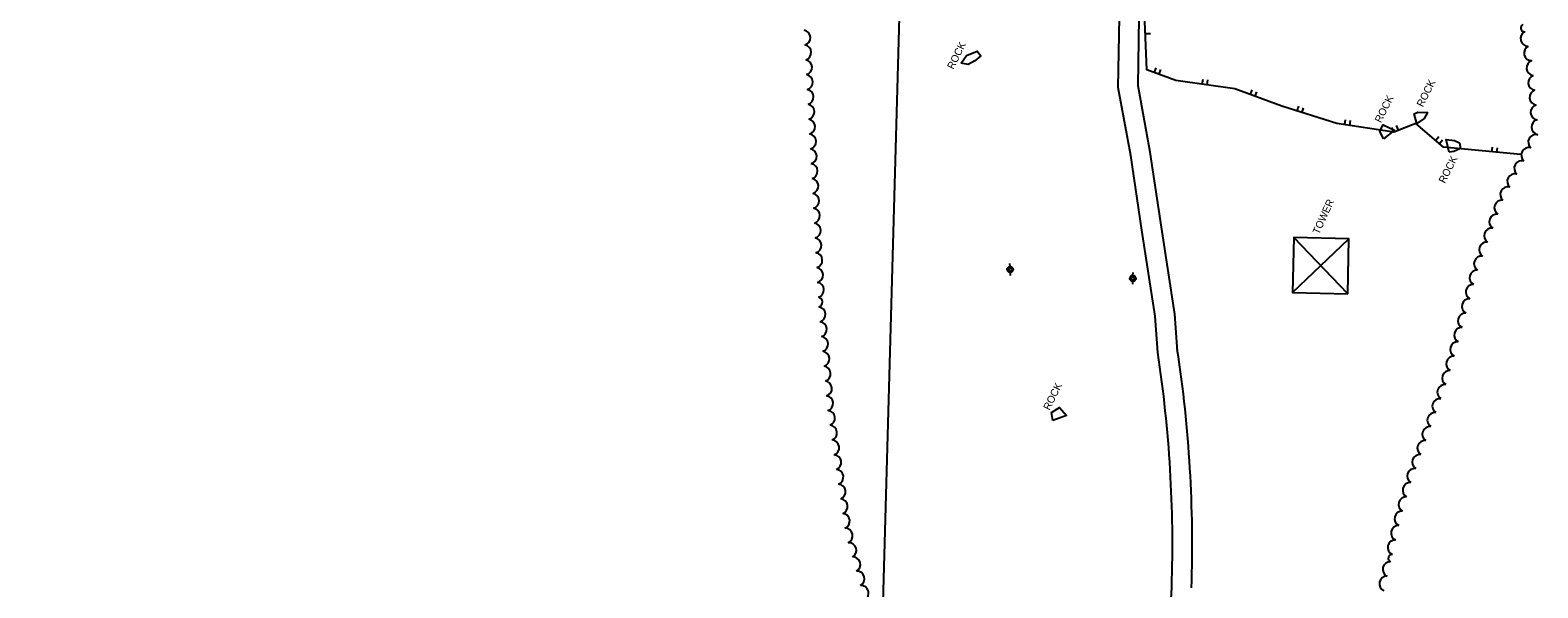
# Model space of a CAD drawing. Extents: x 0 to 9328, y -1540 to 7782.
# Drawn here: x 6568 to 7177, y 4968 to 5194 of the extents above; entities that cross this region are included whole.
import ezdxf

# ---------------------------------------------------------------- set-up
doc = ezdxf.new("R2010")
doc.units = 0
for name, color, linetype in [('Level 1', 7, 'Continuous'), ('Level 12', 7, 'Continuous'), ('Level 14', 7, 'Continuous'), ('Level 3', 7, 'Continuous'), ('Level 5', 7, 'Continuous'), ('Level 7', 7, 'Continuous')]:
    doc.layers.add(name, color=color, linetype=linetype)

msp = doc.modelspace()

# ---------------------------------------------------------------- linework, layer by layer
at = {"layer": 'Level 12'}
for p, q in [((7077.94, 5087.55), (7100.69, 5109.32)), ((7100.24, 5087.1), (7078.39, 5109.77)), ((6963.91, 5098.06), (6963.88, 5099.26)), ((6963.99, 5095.66), (6964.02, 5094.46)), ((7013.52, 5094.51), (7013.59, 5095.71)), ((7013.39, 5092.12), (7013.32, 5090.92))]:
    msp.add_line(p, q, dxfattribs=at)
msp.add_lwpolyline([(7100.24, 5087.1), (7100.69, 5109.32), (7078.39, 5109.77), (7077.94, 5087.55)], close=True, dxfattribs=at)
for centre, radius in [((6963.96, 5096.87), 1.2), ((6963.96, 5096.87), 0.6), ((7013.47, 5093.32), 1.2), ((7013.47, 5093.32), 0.6)]:
    msp.add_circle(centre, radius, dxfattribs=at)
at = {"layer": 'Level 14'}
msp.add_lwpolyline([(6960.21, 6670.36), (6898.53, 4460.59), (6647.61, 4588.45), (5801.86, 6063.44), (6597.28, 6962.96)], close=True, dxfattribs=at)
at = {"layer": 'Level 3'}
for points in [[(7023.52, 5063.35), (7022.52, 5078.02), (7017.16, 5112.81), (7012.61, 5142.93), (7007.59, 5170.4), (7008.03, 5198.85), (7009.5, 5231.39), (7010.03, 5251.96), (7008.94, 5282.01), (7004.62, 5319.93), (7002.65, 5347.97), (7003.65, 5378.98), (7003.86, 5401.08), (7002.46, 5419.48), (6997.21, 5436.9), (6986.89, 5461.8), (6972.94, 5490.7)], [(7031.5, 5063.9), (7030.47, 5078.91), (7025.07, 5114.01), (7020.5, 5144.25), (7015.6, 5171.07), (7016.02, 5198.6), (7017.5, 5231.11), (7018.04, 5252), (7016.93, 5282.61), (7012.59, 5320.66), (7010.66, 5348.12), (7011.65, 5378.82), (7011.86, 5401.34), (7010.37, 5420.95), (7004.76, 5439.6), (6994.19, 5465.07), (6980.23, 5494.01)], [(7016.44, 4793.78), (7018.06, 4816.59), (7021.75, 4860.79), (7026.5, 4918.55), (7029.19, 4968.69)]]:
    msp.add_lwpolyline(points, dxfattribs=at)
for radius, start in [(511.71, 358.10944), (519.71, 358.10036)]:
    msp.add_arc((6517.75, 4985.57), radius, start, 8.74263, dxfattribs=at)
at = {"layer": 'Level 5'}
for points in [[(6944.18, 5180.19), (6946.34, 5183.32), (6950.6, 5185.1), (6952.13, 5183.17), (6949.64, 5181.16), (6947.07, 5179.63)], [(7128.05, 5155.8), (7127, 5159.82), (7128.53, 5160.46), (7132.39, 5160.23), (7131.02, 5157.9)], [(7114.65, 5149.68), (7113.11, 5152.81), (7114.56, 5155.3), (7119.14, 5153.22)], [(7141.09, 5144.25), (7139.96, 5149.39), (7143.25, 5148.92), (7145.34, 5148.04), (7145.67, 5145.79), (7143.02, 5144.5)], [(6981.25, 5035.88), (6980.63, 5039.19), (6983.94, 5041.16), (6986.74, 5037.94)]]:
    msp.add_lwpolyline(points, close=True, dxfattribs=at)
at = {"layer": 'Level 7'}
for p, q in [((7018.55, 5192.16), (7020.55, 5192.24)), ((7022.18, 5176.39), (7022.85, 5178.27)), ((7024.06, 5175.71), (7024.74, 5177.59)), ((7041.51, 5171.73), (7041.8, 5173.71)), ((7043.49, 5171.44), (7043.78, 5173.42)), ((7060.97, 5167.52), (7061.67, 5169.39)), ((7062.85, 5166.83), (7063.54, 5168.7)), ((7079.84, 5160.9), (7080.44, 5162.81)), ((7081.75, 5160.3), (7082.35, 5162.21)), ((7099.03, 5155.4), (7099.33, 5157.37)), ((7101.01, 5155.09), (7101.31, 5157.07)), ((7118.78, 5152.4), (7118.05, 5154.26)), ((7120.64, 5153.12), (7119.92, 5154.99)), ((7135.69, 5149.07), (7136.98, 5150.59)), ((7137.21, 5147.78), (7138.51, 5149.3)), ((7158.34, 5144.35), (7158.64, 5146.32)), ((7160.32, 5144.04), (7160.62, 5146.02))]:
    msp.add_line(p, q, dxfattribs=at)
msp.add_lwpolyline([(7170, 5143.3), (7138.85, 5146.33), (7127.66, 5155.81), (7118.74, 5152.34), (7095.82, 5155.85), (7073.61, 5162.82), (7054.7, 5169.79), (7030.89, 5173.21), (7019.07, 5177.46), (7018.07, 5203.68)], dxfattribs=at)
for centre, radius, start, end in [((6880.29, 5190.52), 3.07, 285.73996, 80.37919), ((7172.99, 5190.12), 3.08, 116.30911, 270.94835), ((7171.6, 5194.41), 1.53, 116.30911, 270.94835), ((6880.61, 5184.53), 3.08, 285.73996, 80.37919), ((7174.4, 5184.29), 3.07, 116.30911, 270.94835), ((6880.93, 5178.54), 3.07, 285.73996, 80.37919), ((7175.45, 5178.31), 3.08, 108.91652, 263.55576), ((6881.25, 5172.54), 3.08, 285.73996, 80.37919), ((7176.1, 5172.34), 3.08, 108.9075, 263.54674), ((6881.57, 5166.55), 3.07, 285.73996, 80.37919), ((7176.67, 5166.35), 3.07, 107.41664, 262.05588), ((6881.89, 5160.56), 3.07, 285.73996, 80.37919), ((7177.09, 5160.35), 3.07, 105.91956, 260.55879), ((6882.21, 5154.57), 3.07, 285.73996, 80.37919), ((7177.43, 5154.36), 3.08, 105.91956, 260.55879), ((6882.53, 5148.58), 3.08, 285.73996, 80.37919), ((7176.11, 5148.36), 3.07, 74.64826, 229.2875), ((6882.85, 5142.59), 3.07, 285.73996, 80.37919), ((7173.29, 5143.06), 3.08, 74.62231, 229.26155), ((6883.17, 5136.59), 3.08, 285.73996, 80.37919), ((7167.65, 5132.48), 3.08, 74.61415, 229.25338), ((7170.47, 5137.77), 3.07, 74.61824, 229.25747), ((6883.49, 5130.6), 3.07, 285.73996, 80.37919), ((7164.82, 5127.18), 3.07, 74.61415, 229.25338), ((6883.81, 5124.61), 3.07, 285.73996, 80.37919), ((7162.43, 5121.8), 3.08, 82.71176, 237.35099), ((6884.13, 5118.62), 3.08, 285.73996, 80.37919), ((7160.38, 5116.16), 3.07, 82.71778, 237.35701), ((6884.45, 5112.63), 3.08, 285.73996, 80.37919), ((7158.33, 5110.52), 3.07, 82.71778, 237.35701), ((6884.77, 5106.64), 3.07, 285.73996, 80.37919), ((7156.28, 5104.88), 3.07, 82.71778, 237.35701), ((6885.09, 5100.65), 3.07, 285.73996, 80.37919), ((7154.23, 5099.24), 3.08, 82.71778, 237.35701), ((6885.41, 5094.65), 3.08, 285.73996, 80.37919), ((7152.44, 5093.58), 3.07, 87.58575, 242.22499), ((6885.73, 5088.66), 3.07, 285.73996, 80.37919), ((7150.88, 5087.79), 3.07, 87.58933, 242.22856), ((6886.23, 5083.72), 2.01, 285.73996, 80.37919), ((6886.36, 5078.73), 3.08, 287.6635, 82.30274), ((7149.32, 5082), 3.07, 87.58933, 242.22856), ((6886.89, 5072.75), 3.08, 287.6635, 82.30274), ((7147.76, 5076.2), 3.08, 87.58933, 242.22857), ((6887.41, 5066.78), 3.07, 287.6635, 82.30274), ((7146.19, 5070.41), 3.07, 87.58933, 242.22857), ((6887.93, 5060.8), 3.08, 287.6635, 82.30274), ((7144.62, 5064.62), 3.07, 87.36839, 242.00763), ((6888.45, 5054.82), 3.08, 287.6635, 82.30274), ((7143.04, 5058.83), 3.08, 87.36823, 242.00747), ((6888.97, 5048.84), 3.08, 287.6635, 82.30274), ((7139.41, 5047.34), 3.08, 82.98482, 237.62405), ((7141.33, 5053.05), 3.07, 85.17813, 239.81736), ((6889.49, 5042.87), 3.07, 287.6635, 82.30274), ((7137.39, 5041.69), 3.07, 82.98482, 237.62405), ((6890.18, 5036.87), 3.08, 290.75436, 85.39359), ((7135.37, 5036.04), 3.07, 82.98482, 237.62405), ((6891.03, 5030.93), 3.07, 290.91515, 85.55439), ((7133.35, 5030.4), 3.08, 82.98482, 237.62405), ((6891.89, 5024.99), 3.07, 290.91515, 85.55439), ((7131.33, 5024.75), 3.07, 82.98482, 237.62405), ((6892.75, 5019.05), 3.07, 290.91515, 85.55439), ((7129.3, 5019.1), 3.08, 82.98482, 237.62405), ((6893.61, 5013.12), 3.07, 290.91515, 85.55439), ((7127.28, 5013.45), 3.08, 82.98482, 237.62405), ((6894.47, 5007.18), 3.07, 290.91515, 85.55439), ((7125.45, 5007.78), 3.08, 86.4775, 241.11674), ((6895.33, 5001.24), 3.07, 290.91515, 85.55439), ((7123.77, 5002.02), 3.07, 86.47893, 241.11817), ((6896.18, 4995.3), 3.07, 290.91515, 85.55439), ((7122.19, 4996.26), 3.08, 88.11636, 242.7556), ((6897.3, 4989.35), 3.07, 295.64601, 90.28524), ((7120.76, 4990.45), 3.07, 89.75514, 244.39437), ((6898.81, 4983.51), 3.08, 298.75112, 93.39035), ((7119.42, 4984.6), 3.08, 89.75514, 244.39437), ((6900.47, 4977.75), 3.07, 298.75112, 93.39035), ((7117.41, 4975.83), 3.08, 89.75514, 244.39437), ((7118.09, 4980.29), 1.54, 89.75514, 244.39437), ((6902.13, 4971.98), 3.08, 298.75112, 93.39035), ((7116.07, 4969.98), 3.08, 89.75514, 244.39437), ((6903.79, 4966.22), 3.07, 298.75112, 93.39035)]:
    msp.add_arc(centre, radius, start, end, dxfattribs=at)

# ---------------------------------------------------------------- texts
at = {"layer": 'Level 1'}
for s, rotation, p in [('ROCK', 63.5, (6941.05, 5177.45)), ('ROCK', 63.5, (7130.53, 5162.26)), ('ROCK', 63.5, (7113.61, 5155.91)), ('ROCK', 63.5, (7139.42, 5131.44)), ('TOWER', 65.68957, (7088.6, 5110.84)), ('ROCK', 63.5, (6979.85, 5039.84))]:
    msp.add_text(s, height=3, rotation=rotation, dxfattribs=at).set_placement(p)

doc.saveas('drawing.dxf')
